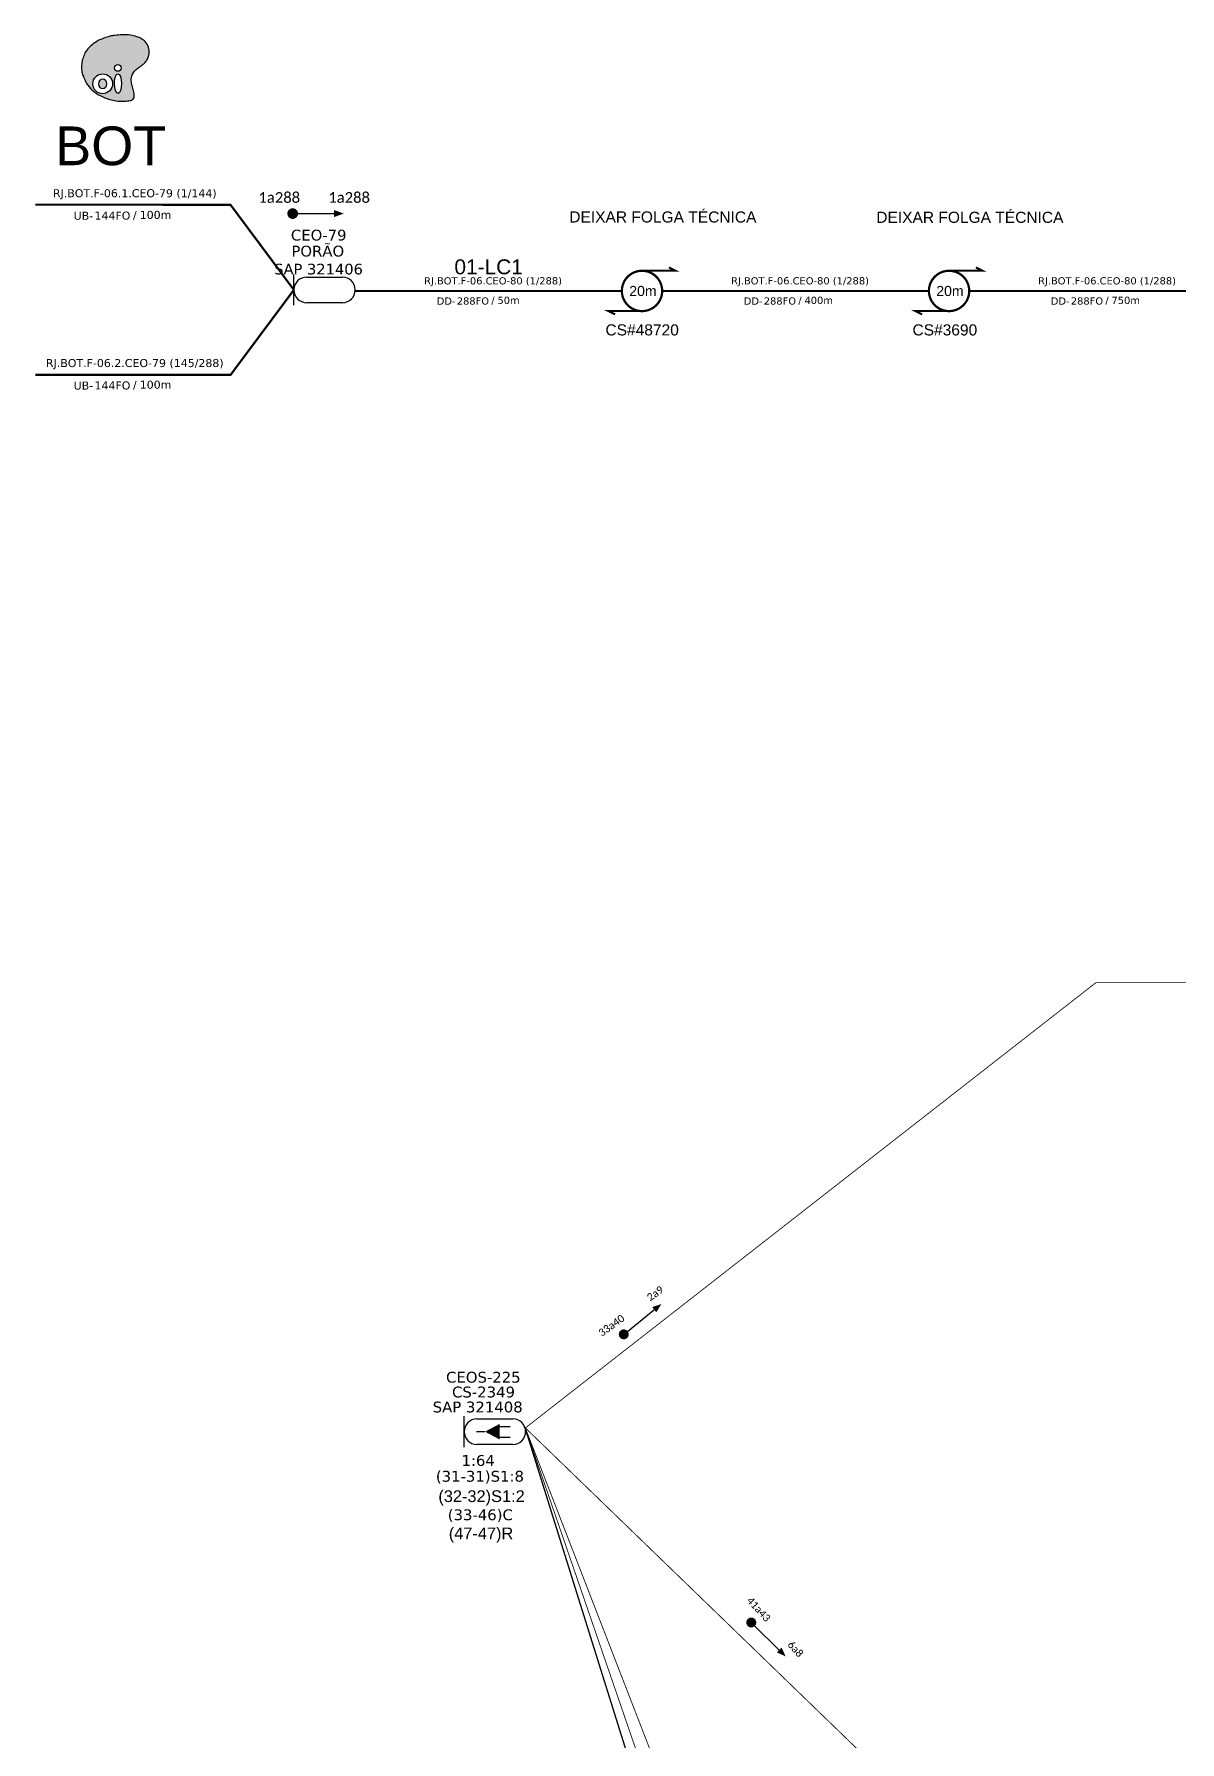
# Model space of a CAD drawing. Header units: millimetres. Extents: x 742 to 1449, y -949 to -211.
# Drawn here: x 742.2 to 1015, y -617.6 to -211.2 of the extents above; entities that cross this region are included whole.
import ezdxf
from ezdxf.enums import TextEntityAlignment as Align

# ---------------------------------------------------------------- set-up
doc = ezdxf.new("R2010")
doc.units = ezdxf.units.MM
doc.header["$LTSCALE"] = 3
doc.linetypes.add('ARILSUPP', pattern=[2.98, 1.42, -0.71, 0.14, -0.71])
for name, color, linetype in [('20.4-CEO', 1, 'Continuous'), ('20.4-CEOS', 1, 'Continuous'), ('20.5-CABO AÉREO', 1, 'Continuous'), ('CAP a instalar', 1, 'Continuous'), ('LC1', 3, 'Continuous'), ('SETA', 7, 'Continuous'), ('texto', 255, 'Continuous')]:
    doc.layers.add(name, color=color, linetype=linetype)
doc.layers.add('40.1-ETIQUETAS', color=1, linetype='Continuous', lineweight=20)
doc.styles.add('ARIAL', font='arial.ttf')
doc.styles.add('siredit', font='verdana.ttf')
doc.styles.get("Standard").update_dxf_attribs({"font": 'arial.ttf'})

# ---------------------------------------------------------------- blocks, each defined once
blk = doc.blocks.new('CEOS_RP_CT_DRT')
at = {"layer": '20.4-CEOS', "color": 0}
for p, q in [((-4.54, 1.19), (-1.19, 1.19)), ((-1.19, -1.19), (-4.54, -1.19))]:
    blk.add_line(p, q, dxfattribs=at)
for points in [[(-5.73, -1.43), (-5.73, 1.44)], [(-3.79, 0), (-4.59, 0)], [(-2.47, 0.48), (-1.45, 0.48)], [(-2.47, -0.52), (-1.45, -0.52)]]:
    blk.add_lwpolyline(points, dxfattribs=at)
blk.add_lwpolyline([(-3.79, 0, 0, 1.47, 0), (-2.41, 0, 1.47, 1.47, 0)], format="xyseb", dxfattribs=at)
for centre, start, end in [((-4.54, 0), 90, 270), ((-1.19, 0), 270, 90)]:
    blk.add_arc(centre, 1.19, start, end, dxfattribs=at)
at = {"layer": '20.4-CEOS', "color": 7, "style": 'siredit'}
for tag, p in [('Nº_DA_CEOS', (-2.86, 5.6)), ('LOCAL', (-2.86, 4.24)), ('SAP', (-2.86, 2.78)), ('RACIO_SPLITAGEM', (-2.86, -1.88)), ('FIBRAS_SPLITTER', (-2.86, -3.58)), ('FIBRAS_TOP_C', (-2.86, -5.08)), ('RESERVA_FINAIS', (-2.86, -6.39))]:
    blk.add_attdef(tag, text='', height=1.01, dxfattribs=at).set_placement(p, align=Align.TOP_CENTER)
blk = doc.blocks.new('OI')
h = blk.add_hatch(color=40)
edge = h.paths.add_edge_path()
edge.add_spline(control_points=[(4.35, -0.67), (3.92, -0.99), (3.26, -1.5), (2.81, -2.59), (2.9, -3.5), (3.06, -4.27), (3.31, -4.85), (3.37, -5.39), (3.4, -5.88), (3.2, -6.4), (2.54, -6.61), (1.65, -6.63), (0.55, -6.67), (-0.56, -6.42), (-1.61, -6.14), (-2.77, -5.61), (-3.92, -4.77), (-4.89, -3.7), (-5.34, -2.65), (-5.6, -1.94), (-5.85, -0.96), (-5.71, 0.47), (-5.1, 2.02), (-4.14, 3.02), (-3.3, 3.61), (-2.37, 4.16), (-1.36, 4.44), (-0.56, 4.7), (0.79, 4.85), (2.24, 4.97), (3.79, 4.57), (4.67, 4.21), (5.44, 3.65), (5.76, 2.99), (6.03, 2.21), (6.01, 1.46), (5.72, 0.64), (5.31, 0.08), (4.88, -0.38), (4.51, -0.55), (4.35, -0.67)], knot_values=[0, 0, 0, 0, 1.60434, 2.417191, 3.427595, 4.282808, 4.776746, 5.304182, 5.888771, 6.258406, 6.858137, 7.79129, 8.986195, 10.124242, 11.187857, 12.242908, 13.953784, 15.414161, 16.515391, 17.349188, 17.675853, 19.552021, 21.515531, 22.568638, 23.63245, 24.621084, 25.782718, 26.745347, 27.142653, 29.870543, 31.004649, 31.921532, 32.709589, 33.801391, 34.042471, 35.192333, 35.971461, 36.628871, 37.254359, 37.836911, 37.836911, 37.836911, 37.836911], degree=3, periodic=0)
h.paths.add_polyline_path([(1.13, -0.87, -1), (-0.04, -0.87, -1)], flags=16)
edge = h.paths.add_edge_path(flags=16)
edge.add_ellipse((0.56, -3.59), major_axis=(-0.02, 1.71), ratio=0.361305, start_angle=0, end_angle=360)
h.paths.add_polyline_path([(-0.36, -3.62, -1), (-3.8, -3.62, -1)], flags=16)
edge = h.paths.add_edge_path(flags=0)
edge.add_ellipse((-2.08, -3.62), major_axis=(0, 0.885), ratio=0.758294, start_angle=0, end_angle=360)
at = {"color": 40}
for centre, radius in [((-2.08, -3.62), 1.72), ((0.54, -0.87), 0.587)]:
    blk.add_circle(centre, radius, dxfattribs=at)
blk.add_ellipse((-2.08, -3.62), major_axis=(0, 0.885), ratio=0.758294, start_param=-3.141592653589792, end_param=3.141592653589792, dxfattribs=at)
blk.add_ellipse((0.56, -3.59), major_axis=(-0.02, 1.71), ratio=0.361305, dxfattribs=at)
at = {"color": 40, "start_tangent": (-0.800898, -0.598801), "end_tangent": (-0.800898, -0.598801)}
blk.add_spline([(4.35, -0.67), (3.2, -1.78), (2.9, -2.54), (2.92, -3.55), (3.12, -4.38), (3.28, -4.85), (3.37, -5.37), (3.35, -5.95), (3.2, -6.29), (2.66, -6.55), (1.73, -6.63), (0.54, -6.62), (-0.58, -6.41), (-1.6, -6.11), (-2.56, -5.67), (-3.95, -4.67), (-4.89, -3.56), (-5.37, -2.56), (-5.64, -1.78), (-5.72, -1.46), (-5.63, 0.42), (-4.84, 2.22), (-4.13, 2.99), (-3.27, 3.62), (-2.4, 4.09), (-1.3, 4.47), (-0.37, 4.72), (0.02, 4.77), (2.75, 4.8), (3.85, 4.53), (4.69, 4.16), (5.31, 3.68), (5.85, 2.73), (5.93, 2.5), (5.94, 1.35), (5.67, 0.62), (5.29, 0.08), (4.84, -0.36), (4.35, -0.67)], degree=3, dxfattribs=at)
blk = doc.blocks.new('ETIQUETA_RS5F')
at = {"layer": '40.1-ETIQUETAS', "color": 0, "style": 'siredit'}
blk.add_text('/', height=1.5, dxfattribs=at).set_placement((1.55, -1.95), align=Align.MIDDLE_RIGHT)
for tag, p in [('ETIQUETA_R_PRIMARIA', (1.18, 4.1)), ('ETIQUETA_R_SECUNDARIA', (1.18, 2.1)), ('F_ATIVAS/F_MORTAS', (1.11, -4.24))]:
    blk.add_attdef(tag, text='', height=1.5, dxfattribs=at).set_placement(p, align=Align.MIDDLE_CENTER)
for tag, p in [('TIPO_CABO', (-6.62, -2.12)), ('CAP_CABO', (0.37, -2.09))]:
    blk.add_attdef(tag, text='', height=1.5, dxfattribs=at).set_placement(p, align=Align.MIDDLE_RIGHT)
blk.add_attdef('METROS', text='', height=1.5, dxfattribs=at).set_placement((2.11, -1.95), align=Align.MIDDLE_LEFT)
for tag, p in [('FUSÃO_1', (0.82, -8.39)), ('FUSÃO_2', (0.82, -10.6)), ('FUSÃO_3', (0.82, -12.93)), ('FUSÃO_4', (0.82, -15.14)), ('FUSÃO_5', (0.82, -17.16))]:
    blk.add_attdef(tag, text='', height=1.5, dxfattribs=at).set_placement(p, align=Align.CENTER)

msp = doc.modelspace()

# ---------------------------------------------------------------- linework, layer by layer
at = {"color": 7, "const_width": 1.27}
msp.add_lwpolyline([(803.12, -253.87, 1), (804.39, -253.86, 1)], format="xyb", close=True, dxfattribs=at)
at = {"color": 1, "const_width": 0.533}
for points in [[(886.93, -267.48, 1.000012), (886.93, -277.08, 0.999978)], [(960.04, -267.48, 1.000012), (960.04, -277.08, 0.999978)]]:
    msp.add_lwpolyline(points, format="xyb", close=True, dxfattribs=at)
at = {"color": 1, "const_width": 0.5}
for points in [[(886.93, -267.48), (894.94, -267.48), (893.33, -266.68)], [(960.04, -267.48), (968.04, -267.48), (966.44, -266.68)], [(886.93, -277.08), (878.93, -277.08), (880.53, -277.88)], [(960.04, -277.08), (952.03, -277.08), (953.63, -277.88)]]:
    msp.add_lwpolyline(points, dxfattribs=at)
at = {"const_width": 1.18}
for points in [[(882.12, -520.99, 1), (883.04, -520.25, 1)], [(912.52, -588.79, 1), (913.37, -589.62, 1)]]:
    msp.add_lwpolyline(points, format="xyb", close=True, dxfattribs=at)
at = {"linetype": 'Continuous'}
msp.add_lwpolyline([(859.16, -543.26), (982.82, -938.21)], dxfattribs=at)
at = {"layer": '20.4-CEO'}
for p, q in [((807.08, -268.99), (815.6, -268.99)), ((815.6, -275.07), (807.08, -275.07))]:
    msp.add_line(p, q, dxfattribs=at)
at = {"layer": '20.4-CEO', "const_width": 0.508}
for points in [[(742.45, -251.73), (788.96, -251.79), (804.04, -272.03)], [(742.45, -292.24), (788.96, -292.26), (804.04, -272.03)]]:
    msp.add_lwpolyline(points, dxfattribs=at)
at = {"layer": '20.4-CEO'}
msp.add_lwpolyline([(804.04, -275.69), (804.04, -268.36)], dxfattribs=at)
for centre, start, end in [((807.08, -272.03), 90, 270), ((815.6, -272.03), 270, 90)]:
    msp.add_arc(centre, 3.04, start, end, dxfattribs=at)
at = {"layer": '20.5-CABO AÉREO', "ltscale": 8, "const_width": 0.508}
for points in [[(818.63, -272.28), (882.13, -272.28)], [(891.73, -272.28), (955.23, -272.28)], [(964.84, -272.28), (1028.34, -272.28)]]:
    msp.add_lwpolyline(points, dxfattribs=at)
at = {"layer": 'CAP a instalar', "color": 1, "ltscale": 5, "const_width": 0.2}
for points in [[(995.08, -436.85), (859.21, -542.85)], [(995.08, -436.85), (1030.71, -436.85)], [(859.2, -543.04), (981.35, -858.01)], [(859.2, -543.04), (981.48, -898.52)], [(859.24, -542.97), (995.08, -674.32)]]:
    msp.add_lwpolyline(points, dxfattribs=at)
at = {"layer": 'SETA', "color": 7}
msp.add_lwpolyline([(803.76, -253.87), (814.81, -253.87)], dxfattribs=at)
at = {"layer": 'SETA'}
for points in [[(882.58, -520.62), (890.49, -514.25)], [(912.94, -589.21), (920.18, -596.34)]]:
    msp.add_lwpolyline(points, dxfattribs=at)
at = {"layer": 'SETA', "color": 7}
msp.add_solid([(813.59, -253.02), (815.92, -253.86), (813.6, -254.71)], dxfattribs=at)
at = {"layer": 'SETA'}
for points in [[(889.36, -514.14), (891.54, -513.4), (890.34, -515.37)], [(920.16, -595.2), (921.15, -597.28), (919.05, -596.32)]]:
    msp.add_solid(points, dxfattribs=at)

# ---------------------------------------------------------------- block references
at = {"color": 7, "xscale": 1.371979457997488, "yscale": 1.371979437443624, "zscale": 1.371979444955437, "rotation": 0.1532885625447551}
msp.add_blockref('OI', (761.37, -218), dxfattribs=at)
at = {"layer": '20.4-CEOS'}
ref = msp.add_blockref('CEOS_RP_CT_DRT', (859.22, -543.78), dxfattribs=dict(at, xscale=2.554695942186299, yscale=2.554695942186299, zscale=2.554695942186299))
ref.add_attrib('Nº_DA_CEOS', 'CEOS-225', dxfattribs={"color": 7, "height": 2.579, "style": 'siredit'}).set_placement((849.15, -529.53), align=Align.TOP_CENTER)
ref.add_attrib('LOCAL', 'CS-2349', dxfattribs={"color": 7, "height": 2.579, "style": 'siredit'}).set_placement((849.19, -533.05), align=Align.TOP_CENTER)
ref.add_attrib('SAP', 'SAP 321408', dxfattribs={"color": 7, "height": 2.579, "style": 'siredit'}).set_placement((847.8, -536.62), align=Align.TOP_CENTER)
ref.add_attrib('RACIO_SPLITAGEM', '1:64', dxfattribs={"color": 7, "height": 2.579, "style": 'siredit'}).set_placement((847.92, -549.34), align=Align.TOP_CENTER)
ref.add_attrib('FIBRAS_SPLITTER', '(31-31)S1:8', dxfattribs={"color": 7, "height": 2.5794, "style": 'siredit'}).set_placement((848.33, -553.1), align=Align.TOP_CENTER)
ref.add_attrib('RESERVA_FINAIS', '(33-46)C', dxfattribs={"color": 7, "height": 2.579, "style": 'siredit'}).set_placement((848.43, -562.27), align=Align.TOP_CENTER)
at = {"layer": '40.1-ETIQUETAS', "color": 7}
ref = msp.add_blockref('ETIQUETA_RS5F', (764.65, -251.69), dxfattribs=dict(at, xscale=1.27, yscale=1.27, zscale=1.27))
ref.add_attrib('ETIQUETA_R_SECUNDARIA', 'RJ.BOT.F-06.1.CEO-79 (1/144)', dxfattribs={"color": 0, "height": 1.905, "style": 'siredit'}).set_placement((766.15, -249.02), align=Align.MIDDLE_CENTER)
ref.add_attrib('TIPO_CABO', 'UB-', dxfattribs={"color": 0, "height": 1.905, "style": 'siredit'}).set_placement((756.25, -254.38), align=Align.MIDDLE_RIGHT)
ref.add_attrib('CAP_CABO', '144FO', dxfattribs={"color": 0, "height": 1.905, "style": 'siredit'}).set_placement((765.11, -254.35), align=Align.MIDDLE_RIGHT)
ref.add_attrib('METROS', '100m', dxfattribs={"color": 0, "height": 1.905, "style": 'siredit'}).set_placement((767.33, -254.17), align=Align.MIDDLE_LEFT)
at = {"layer": '40.1-ETIQUETAS'}
ref = msp.add_blockref('ETIQUETA_RS5F', (850.06, -272.28), dxfattribs=dict(at, xscale=1.143000000000007, yscale=1.142999999999971, zscale=1.143))
ref.add_attrib('ETIQUETA_R_SECUNDARIA', 'RJ.BOT.F-06.CEO-80 (1/288)', dxfattribs={"color": 0, "height": 1.7145, "style": 'siredit'}).set_placement((851.45, -269.87), align=Align.MIDDLE_CENTER)
ref.add_attrib('TIPO_CABO', 'DD-', dxfattribs={"color": 0, "height": 1.714, "style": 'siredit'}).set_placement((842.53, -274.69), align=Align.MIDDLE_RIGHT)
ref.add_attrib('CAP_CABO', '288FO', dxfattribs={"color": 0, "height": 1.714, "style": 'siredit'}).set_placement((850.51, -274.67), align=Align.MIDDLE_RIGHT)
ref.add_attrib('METROS', '50m', dxfattribs={"color": 0, "height": 1.714, "style": 'siredit'}).set_placement((852.51, -274.51), align=Align.MIDDLE_LEFT)
ref = msp.add_blockref('ETIQUETA_RS5F', (923.16, -272.28), dxfattribs=dict(at, xscale=1.143000000000007, yscale=1.142999999999971, zscale=1.143))
ref.add_attrib('ETIQUETA_R_SECUNDARIA', 'RJ.BOT.F-06.CEO-80 (1/288)', dxfattribs={"color": 0, "height": 1.7145, "style": 'siredit'}).set_placement((924.55, -269.87), align=Align.MIDDLE_CENTER)
ref.add_attrib('TIPO_CABO', 'DD-', dxfattribs={"color": 0, "height": 1.714, "style": 'siredit'}).set_placement((915.63, -274.69), align=Align.MIDDLE_RIGHT)
ref.add_attrib('CAP_CABO', '288FO', dxfattribs={"color": 0, "height": 1.714, "style": 'siredit'}).set_placement((923.61, -274.67), align=Align.MIDDLE_RIGHT)
ref.add_attrib('METROS', '400m', dxfattribs={"color": 0, "height": 1.714, "style": 'siredit'}).set_placement((925.61, -274.51), align=Align.MIDDLE_LEFT)
ref = msp.add_blockref('ETIQUETA_RS5F', (996.26, -272.28), dxfattribs=dict(at, xscale=1.143000000000007, yscale=1.142999999999971, zscale=1.143))
ref.add_attrib('ETIQUETA_R_SECUNDARIA', 'RJ.BOT.F-06.CEO-80 (1/288)', dxfattribs={"color": 0, "height": 1.7145, "style": 'siredit'}).set_placement((997.65, -269.87), align=Align.MIDDLE_CENTER)
ref.add_attrib('TIPO_CABO', 'DD-', dxfattribs={"color": 0, "height": 1.714, "style": 'siredit'}).set_placement((988.73, -274.69), align=Align.MIDDLE_RIGHT)
ref.add_attrib('CAP_CABO', '288FO', dxfattribs={"color": 0, "height": 1.714, "style": 'siredit'}).set_placement((996.72, -274.67), align=Align.MIDDLE_RIGHT)
ref.add_attrib('METROS', '750m', dxfattribs={"color": 0, "height": 1.714, "style": 'siredit'}).set_placement((998.71, -274.51), align=Align.MIDDLE_LEFT)
at = {"layer": '40.1-ETIQUETAS', "color": 7}
ref = msp.add_blockref('ETIQUETA_RS5F', (764.65, -292.11), dxfattribs=dict(at, xscale=1.27, yscale=1.27, zscale=1.27))
ref.add_attrib('ETIQUETA_R_SECUNDARIA', 'RJ.BOT.F-06.2.CEO-79 (145/288)', dxfattribs={"color": 0, "height": 1.905, "style": 'siredit'}).set_placement((766.15, -289.44), align=Align.MIDDLE_CENTER)
ref.add_attrib('TIPO_CABO', 'UB-', dxfattribs={"color": 0, "height": 1.905, "style": 'siredit'}).set_placement((756.25, -294.8), align=Align.MIDDLE_RIGHT)
ref.add_attrib('CAP_CABO', '144FO', dxfattribs={"color": 0, "height": 1.905, "style": 'siredit'}).set_placement((765.11, -294.77), align=Align.MIDDLE_RIGHT)
ref.add_attrib('METROS', '100m', dxfattribs={"color": 0, "height": 1.905, "style": 'siredit'}).set_placement((767.33, -294.59), align=Align.MIDDLE_LEFT)

# ---------------------------------------------------------------- texts
at = {"color": 0, "style": 'ARIAL'}
msp.add_text('BOT', height=9.217, dxfattribs=at).set_placement((747.19, -242.35))
for s, p in [('DEIXAR FOLGA TÉCNICA', (869.61, -255.99)), ('DEIXAR FOLGA TÉCNICA', (942.71, -256.07)), ('CS#48720', (878.23, -282.87)), ('CS#3690', (951.33, -282.87))]:
    msp.add_text(s, height=2.646, rotation=359.9867, dxfattribs=at).set_placement(p)
at = {"color": 1}
for p in [(883.89, -273.48), (956.99, -273.48)]:
    msp.add_text('20m', height=2.4, dxfattribs=at).set_placement(p)
at = {"color": 5, "char_height": 2.54, "width": 187.5075, "attachment_point": 5, "rotation": 359.9166}
for insert in [(800.56, -250.04), (817.19, -250.04)]:
    msp.add_mtext('{\\fCalibri|b0|i0|c0|p34;\\C256;1a288}', dxfattribs=dict(at, insert=insert))
at = {"layer": '20.4-CEO', "color": 7, "style": 'siredit'}
for s, height, p in [('CEO-79', 2.575, (809.95, -258.99)), ('PORÃO', 2.575, (809.73, -262.8)), ('          SAP 321406', 2.54, (804.38, -267.08))]:
    msp.add_text(s, height=height, dxfattribs=at).set_placement(p, align=Align.MIDDLE_CENTER)
at = {"layer": 'LC1', "linetype": 'ARILSUPP', "style": 'ARIAL'}
msp.add_text('01-LC1', height=3.556, dxfattribs=at).set_placement((850.41, -266.54), align=Align.MIDDLE_CENTER)
at = {"layer": 'texto', "char_height": 1.7727, "width": 29.9695, "attachment_point": 5}
for s, insert, rotation in [('\\C7;\\fCalibri|b0|i0|c0|p34;2a9', (890.06, -510.87), 35.777), ('\\C7;\\fCalibri|b0|i0|c0|p34;33a40', (879.65, -518.5), 35.777), ('\\C7;\\fCalibri|b0|i0|c0|p34;41a43', (914.72, -586.05), 312.3366), ('\\C7;\\fCalibri|b0|i0|c0|p34;6a8', (923.48, -595.52), 312.3366)]:
    msp.add_mtext(s, dxfattribs=dict(at, insert=insert, rotation=rotation))
at = {"layer": 'texto', "color": 0, "width": 16.6072, "attachment_point": 5}
for s, insert, char_height in [('(32-32)S1:2', (848.72, -559.55), 2.7871), ('(47-47)R', (848.6, -568.41), 2.787)]:
    msp.add_mtext(s, dxfattribs=dict(at, insert=insert, char_height=char_height))

doc.saveas('drawing.dxf')
